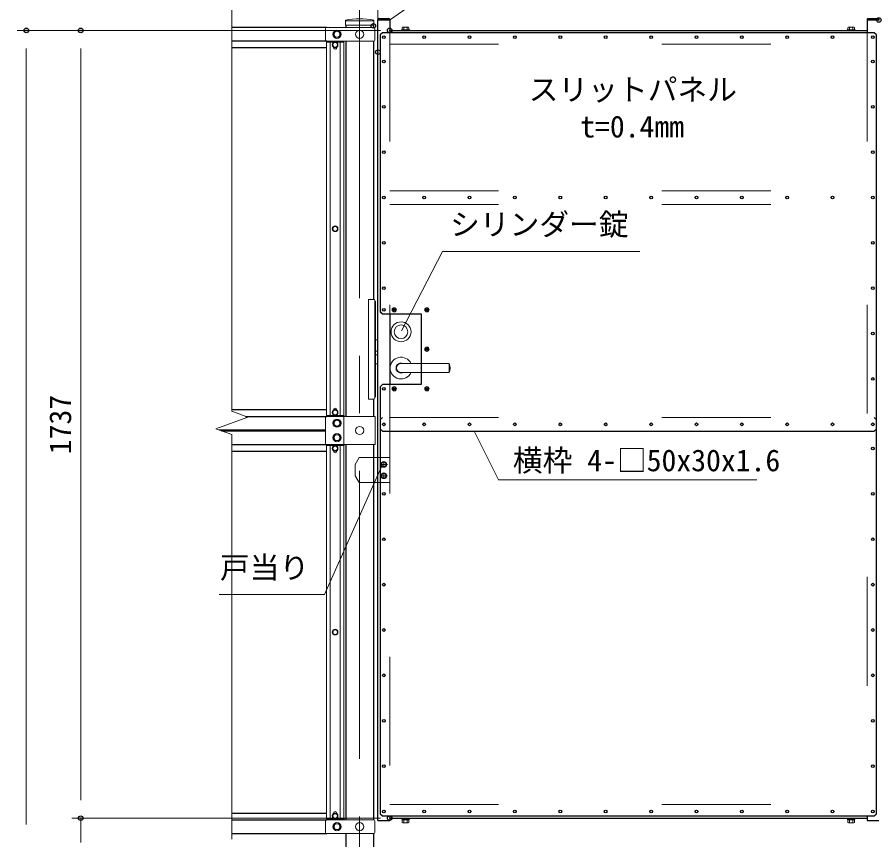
# Model space of a CAD drawing. Units: millimetres, scale not verified. Extents: x -4212 to 4211, y -3066 to 3070.
# Drawn here: x -1854 to 45, y -889 to 925 of the extents above; entities that cross this region are included whole.
import ezdxf
from ezdxf.enums import TextEntityAlignment as Align

# ---------------------------------------------------------------- set-up
doc = ezdxf.new("R2010")
doc.units = ezdxf.units.MM
doc.header["$LTSCALE"] = 20
doc.header["$PDMODE"] = 32
doc.header["$PDSIZE"] = 10
for name, pattern in [('DASHED', [7.5, 6, -1.5]), ('USER1', [50.8, 31.75, -6.35, 6.35, -6.35]), ('USER2', [30, 12, -18])]:
    doc.linetypes.add(name, pattern=pattern)
for name, color, linetype, lineweight in [('0-0_D-STR1', 1, 'Continuous', 25), ('0-1_D-STR3', 3, 'Continuous', 13), ('0-2_D-BMK', 2, 'USER1', 13), ('0-4_門扉枠', 1, 'USER2', 18), ('0-8_D-STR-DIM', 7, 'Continuous', 13), ('0-F_スリットパネル', 1, 'Continuous', 25)]:
    doc.layers.add(name, color=color, linetype=linetype, lineweight=lineweight)
doc.layers.add('0-C_Defpoints', color=8, linetype='Continuous')
doc.layers.add('0-D_D-STR-TXT', color=7, linetype='Continuous')
doc.styles.add('ＭＳ ゴシック', font='')
doc.styles.get('ＭＳ ゴシック').set_extended_font_data('MS Gothic')

msp = doc.modelspace()

# ---------------------------------------------------------------- linework, layer by layer
at = {"layer": '0-0_D-STR1'}
for p, q in [((-1058.37, 920.45), (-1058.37, 918.95)), ((-1058.37, 918.95), (-1032.87, 918.95)), ((-1056.87, 921.95), (-1034.37, 921.95)), ((-1032.87, 920.45), (-1032.87, 918.95)), ((-1032.62, 918.95), (-1032.62, 890.95)), ((19.38, 918.95), (19.38, 890.95)), ((19.63, 920.45), (19.63, 918.95)), ((19.63, 918.95), (45.13, 918.95)), ((21.13, 921.95), (43.63, 921.95)), ((45.13, 920.45), (45.13, 918.95)), ((-1171.52, 902.44), (-1380.83, 902.44)), ((-1129.12, 907.65), (-1129.12, 902.44)), ((-1068.62, 907.65), (-1068.62, 902.44)), ((-1032.62, 895.95), (19.38, 895.95)), ((-1171.52, 872.44), (-1380.83, 872.44)), ((-1171.87, 857.44), (-1380.83, 857.44)), ((-1149, 857.44), (-1156.74, 857.44)), ((-1133.87, 870.19), (-1133.87, 872.44)), ((-1129.12, 872.44), (-1129.12, 44.94)), ((-1068.62, 872.44), (-1068.62, 302.95)), ((-1032.62, 270.95), (-1032.62, 114.95)), ((-1068.62, 82.95), (-1068.62, 44.94)), ((-1380.83, 59.94), (-1171.87, 59.94)), ((-1156.74, 59.94), (-1149, 59.94)), ((-1350.19, 44.94), (-1171.73, 44.94)), ((-1133.87, 47.19), (-1133.87, 44.94)), ((-1408.72, 14.94), (-1173.87, 14.94)), ((-1403.22, 12.94), (-1173.87, 12.94)), ((-1380.83, -17.06), (-1171.87, -17.06)), ((-1133.87, -17.06), (-1133.87, -19.31)), ((-1129.12, -17.06), (-1129.12, -844.56)), ((-1380.83, -32.06), (-1171.87, -32.06)), ((-1149, -32.06), (-1156.74, -32.06)), ((-1380.83, -829.56), (-1171.87, -829.56)), ((-1156.74, -829.56), (-1149, -829.56)), ((-1380.83, -844.56), (-1171.52, -844.56)), ((-1133.87, -842.31), (-1133.87, -844.56)), ((-1058.62, -846.05), (-1032.62, -846.05)), ((-1032.62, -836.05), (-1032.62, -846.05)), ((-1032.62, -841.05), (19.38, -841.05)), ((-1380.83, -874.56), (-1171.52, -874.56)), ((-1129.12, -874.56), (-1129.12, -1194.56)), ((-1068.62, -874.56), (-1068.62, -1194.56))]:
    msp.add_line(p, q, dxfattribs=at)
for points in [[(-1058.62, -846.05), (-1058.62, -46.05), (-1058.62, 918.95)], [(-963.62, 141.45), (-963.62, 114.95), (-1048.62, 114.95), (-1053.62, 109.95), (-1053.62, -46.05), (-1053.62, -831.05), (-1048.62, -836.05), (35.38, -836.05), (40.38, -831.05), (40.38, 885.95), (35.38, 890.95), (-1048.62, 890.95), (-1053.62, 885.95), (-1053.62, 275.65), (-1048.62, 270.95), (-963.62, 270.95), (-963.62, 161.45)], [(-1068.62, -17.06), (-1068.62, -46.05), (-1068.62, -844.56)], [(19.38, -836.05), (19.38, -846.05), (45.38, -846.05)]]:
    msp.add_lwpolyline(points, dxfattribs=at)
for centre, start, end in [((-1056.87, 920.45), 90, 180), ((-1034.37, 920.45), 0, 90), ((21.13, 920.45), 90, 180), ((43.63, 920.45), 0, 90)]:
    msp.add_arc(centre, 1.5, start, end, dxfattribs=at)
at = {"layer": '0-1_D-STR3'}
for p, q in [((-1130.32, 907.65), (-1130.32, 918.52)), ((-1129.12, 917.44), (-1068.62, 917.44)), ((-1067.42, 907.65), (-1067.42, 918.52)), ((-1173.87, 900.44), (-1173.87, 874.44)), ((-1171.87, 902.44), (-1067.54, 902.44)), ((-1130.32, 907.65), (-1067.42, 907.65)), ((-1065.54, 900.44), (-1065.54, 874.44)), ((-1005.12, 901.97), (-1005.12, 897.55)), ((-990.12, 897.55), (-1005.12, 897.55)), ((-991.99, 903.05), (-1003.25, 903.05)), ((-1001.38, 901.97), (-1001.38, 897.55)), ((-993.86, 901.97), (-993.86, 897.55)), ((-990.12, 901.97), (-990.12, 897.55)), ((-23.12, 901.97), (-23.12, 897.55)), ((-8.12, 897.55), (-23.12, 897.55)), ((-9.99, 903.05), (-21.25, 903.05)), ((-19.38, 901.97), (-19.38, 897.55)), ((-11.86, 901.97), (-11.86, 897.55)), ((-8.12, 901.97), (-8.12, 897.55)), ((-1171.87, 872.44), (-1067.54, 872.44)), ((-1133.87, 870.19), (-1171.87, 870.19)), ((-1171.87, 870.19), (-1171.87, 47.19)), ((-1163.87, 870.19), (-1163.87, 47.19)), ((-1156.87, 858.44), (-1156.87, 859.14)), ((-1148.87, 859.14), (-1148.87, 858.44)), ((-1141.87, 870.19), (-1141.87, 47.19)), ((-1133.87, 870.19), (-1133.87, 47.19)), ((-1079.7, 302.95), (-1067.7, 302.95)), ((-1079.7, 82.95), (-1079.7, 302.95)), ((-1065.7, 84.95), (-1065.7, 300.95)), ((-1064.1, 297.95), (-1065.7, 297.95)), ((-1064.1, 87.95), (-1064.1, 297.95)), ((-1024.32, 281.65), (-1020.92, 278.25)), ((-1024.32, 278.25), (-1020.92, 281.65)), ((-952.32, 281.65), (-948.92, 278.25)), ((-952.32, 278.25), (-948.92, 281.65)), ((-1064.1, 213.95), (-1058.62, 213.95)), ((-952.32, 191.25), (-948.92, 194.65)), ((-952.32, 194.65), (-948.92, 191.25)), ((-1064.1, 188.95), (-1058.62, 188.95)), ((-1064.1, 180.45), (-1058.62, 180.45)), ((-1064.1, 160.45), (-1058.62, 160.45)), ((-1007.62, 141.45), (-901.8, 141.45)), ((-1024.32, 107.65), (-1020.92, 104.25)), ((-1024.32, 104.25), (-1020.92, 107.65)), ((-952.32, 104.25), (-948.92, 107.65)), ((-952.32, 107.65), (-948.92, 104.25)), ((-1079.7, 82.95), (-1067.7, 82.95)), ((-1064.1, 87.95), (-1065.7, 87.95)), ((-1156.87, 58.94), (-1156.87, 58.24)), ((-1148.87, 58.24), (-1148.87, 58.94)), ((-1173.87, 42.94), (-1173.87, -15.06)), ((-1133.87, 47.19), (-1171.87, 47.19)), ((-1064.92, 44.94), (-1171.87, 44.94)), ((-1133.87, -17.06), (-1133.87, 44.94)), ((-1064.92, -17.06), (-1064.92, 44.94)), ((-1064.92, -17.06), (-1171.87, -17.06)), ((-1133.87, -19.31), (-1171.87, -19.31)), ((-1171.87, -19.31), (-1171.87, -842.31)), ((-1163.87, -19.31), (-1163.87, -842.31)), ((-1156.87, -31.06), (-1156.87, -30.36)), ((-1148.87, -30.36), (-1148.87, -31.06)), ((-1141.87, -19.31), (-1141.87, -842.31)), ((-1133.87, -19.31), (-1133.87, -842.31)), ((-1058.62, -46.05), (-1068.62, -46.05)), ((-1068.62, -101.05), (-1058.62, -101.05)), ((-1156.87, -830.56), (-1156.87, -831.26)), ((-1148.87, -831.26), (-1148.87, -830.56)), ((-1173.87, -846.56), (-1173.87, -872.56)), ((-1133.87, -842.31), (-1171.87, -842.31)), ((-1171.87, -844.56), (-1067.54, -844.56)), ((-1065.54, -846.56), (-1065.54, -872.56)), ((-1005.12, -844.65), (-990.12, -844.65)), ((-1005.12, -844.65), (-1005.12, -850.45)), ((-1003.4, -851.15), (-991.85, -851.15)), ((-1001.37, -844.65), (-1001.37, -850.45)), ((-993.87, -844.65), (-993.87, -850.45)), ((-990.12, -844.65), (-990.12, -850.45)), ((-23.12, -844.65), (-8.12, -844.65)), ((-23.12, -844.65), (-23.12, -850.45)), ((-21.4, -851.15), (-9.85, -851.15)), ((-19.37, -844.65), (-19.37, -850.45)), ((-11.87, -844.65), (-11.87, -850.45)), ((-8.12, -844.65), (-8.12, -850.45)), ((-1171.87, -874.56), (-1067.54, -874.56))]:
    msp.add_line(p, q, dxfattribs=at)
at = {"layer": '0-1_D-STR3', "linetype": 'DASHED'}
for p, q in [((-1108.87, -61.05), (-1100.18, -46.05)), ((-1068.62, -46.05), (-1100.18, -46.05)), ((-1108.87, -61.05), (-1108.87, -86.05)), ((-1108.87, -86.05), (-1100.16, -101.05)), ((-1068.62, -101.05), (-1100.18, -101.05)), ((-1032.62, -101.05), (-1058.62, -101.05))]:
    msp.add_line(p, q, dxfattribs=at)
at = {"layer": '0-1_D-STR3'}
for points in [[(-1156.37, 887.44), (-1152.63, 893.94), (-1145.11, 893.94), (-1141.37, 887.44), (-1145.11, 880.94), (-1152.63, 880.94)], [(-1006.62, 897.55), (-1006.62, 895.95), (-988.62, 895.95), (-988.62, 897.55)], [(-24.62, 897.55), (-24.62, 895.95), (-6.62, 895.95), (-6.62, 897.55)], [(-1147.1, 863.94), (-1149.98, 868.94), (-1155.76, 868.94), (-1158.64, 863.94), (-1155.76, 858.94), (-1149.98, 858.94)], [(-1147.1, 458.69), (-1149.98, 463.69), (-1155.76, 463.69), (-1158.64, 458.69), (-1155.76, 453.69), (-1149.98, 453.69)], [(-1147.1, 53.44), (-1149.98, 58.44), (-1155.76, 58.44), (-1158.64, 53.44), (-1155.76, 48.44), (-1149.98, 48.44)], [(-1141.37, 29.94), (-1145.11, 36.44), (-1152.63, 36.44), (-1156.37, 29.94), (-1152.63, 23.44), (-1145.11, 23.44)], [(-1141.37, -2.06), (-1145.11, 4.44), (-1152.63, 4.44), (-1156.37, -2.06), (-1152.63, -8.56), (-1145.11, -8.56)], [(-1147.1, -25.56), (-1149.98, -20.56), (-1155.76, -20.56), (-1158.64, -25.56), (-1155.76, -30.56), (-1149.98, -30.56)], [(-1045.63, -66.8), (-1040.63, -63.94), (-1040.63, -58.17), (-1045.63, -55.3), (-1050.63, -58.17), (-1050.63, -63.94)], [(-1045.63, -91.8), (-1040.63, -88.94), (-1040.63, -83.17), (-1045.63, -80.3), (-1050.63, -83.17), (-1050.63, -88.94)], [(-1147.1, -430.81), (-1149.98, -425.81), (-1155.76, -425.81), (-1158.64, -430.81), (-1155.76, -435.81), (-1149.98, -435.81)], [(-1147.1, -836.06), (-1149.98, -831.06), (-1155.76, -831.06), (-1158.64, -836.06), (-1155.76, -841.06), (-1149.98, -841.06)], [(-1156.37, -859.56), (-1152.63, -853.06), (-1145.11, -853.06), (-1141.37, -859.56), (-1145.11, -866.06), (-1152.63, -866.06)], [(-1006.62, -841.05), (-1006.62, -842.65), (-988.62, -842.65), (-988.62, -841.05)], [(-989.92, -844.65), (-989.92, -842.65), (-1005.32, -842.65), (-1005.32, -844.65)], [(-24.62, -841.05), (-24.62, -842.65), (-6.62, -842.65), (-6.62, -841.05)], [(-7.92, -844.65), (-7.92, -842.65), (-23.32, -842.65), (-23.32, -844.65)]]:
    msp.add_lwpolyline(points, close=True, dxfattribs=at)
msp.add_lwpolyline([(-1007.62, 161.45), (-901.8, 161.45), (-901.8, 141.45)], dxfattribs=at)
at = {"layer": '0-1_D-STR3', "linetype": 'DASHED'}
msp.add_lwpolyline([(-1032.62, -101.05), (-1032.62, -46.05), (-1058.62, -46.05)], dxfattribs=at)
at = {"layer": '0-1_D-STR3'}
for centre, radius in [((-1148.87, 887.44), 9), ((-1148.87, 887.44), 6.5), ((-1098.87, 887.44), 9), ((-1152.87, 863.94), 6.25), ((-1152.87, 863.94), 5), ((-1152.87, 458.69), 6.25), ((-1152.87, 458.69), 5), ((-1022.62, 279.95), 4.7), ((-950.62, 279.95), 4.7), ((-1007.62, 231.45), 22), ((-1007.62, 231.45), 15), ((-950.62, 192.95), 4.7), ((-1022.62, 105.95), 4.7), ((-950.62, 105.95), 4.7), ((-1152.87, 53.44), 6.25), ((-1152.87, 53.44), 5), ((-1148.87, 29.94), 9), ((-1148.87, 29.94), 6.5), ((-1098.87, 13.94), 9), ((-1148.87, -2.06), 9), ((-1148.87, -2.06), 6.5), ((-1152.87, -25.56), 6.25), ((-1152.87, -25.56), 5), ((-1045.62, -61.05), 6.25), ((-1045.62, -61.05), 4.99), ((-1045.62, -86.05), 6.25), ((-1045.62, -86.05), 4.99), ((-1152.87, -430.81), 6.25), ((-1152.87, -430.81), 5), ((-1152.87, -836.06), 6.25), ((-1152.87, -836.06), 5), ((-1148.87, -859.56), 9), ((-1148.87, -859.56), 6.5), ((-1098.87, -859.56), 9)]:
    msp.add_circle(centre, radius, dxfattribs=at)
for centre, radius, start, end in [((-1098.87, 761.65), 160, 78.66399, 101.33601), ((-1171.87, 900.44), 2, 90, 180), ((-1067.54, 900.44), 2, 0, 90), ((-1003.25, 900.89), 2.16, 30, 150), ((-997.62, 895.97), 7.08, 57.93138, 122.06862), ((-991.99, 900.89), 2.16, 30, 150), ((-21.25, 900.89), 2.16, 30, 150), ((-15.62, 895.97), 7.08, 57.93138, 122.06862), ((-9.99, 900.89), 2.16, 30, 150), ((-1171.87, 874.44), 2, 180, 270), ((-1067.54, 874.44), 2, 270, 0), ((-1152.87, 858.44), 4, 180, 0), ((-1067.7, 300.95), 2, 0, 90), ((-1007.62, 151.45), 24, 24.62432, 335.37568), ((-1007.62, 151.45), 11, 65.38002, 294.61998), ((-1007.62, 151.45), 10, 90, 270), ((-919.12, 151.45), 20, 330, 30), ((-1067.7, 84.95), 2, 270, 0), ((-1152.87, 58.94), 4, 0, 180), ((-1171.87, 42.94), 2, 90, 180), ((-1171.87, -15.06), 2, 180, 270), ((-1152.87, -31.06), 4, 180, 0), ((-1152.87, -830.56), 4, 0, 180), ((-1171.87, -846.56), 2, 90, 180), ((-1067.54, -846.56), 2, 0, 90), ((-1003.25, -848.31), 2.85, 228.83491, 311.16509), ((-997.62, -840.76), 10.39, 248.85295, 291.14705), ((-992, -848.31), 2.85, 228.86505, 311.13495), ((-21.24, -848.31), 2.85, 228.83491, 311.16509), ((-15.62, -840.76), 10.39, 248.85295, 291.14705), ((-9.99, -848.31), 2.85, 228.86505, 311.13495), ((-1171.87, -872.56), 2, 180, 270), ((-1067.54, -872.56), 2, 270, 0)]:
    msp.add_arc(centre, radius, start, end, dxfattribs=at)
at = {"layer": '0-2_D-BMK'}
for p, q in [((-1098.87, 940.68), (-1098.87, -1216.25)), ((-1045.62, -56.05), (-1045.62, -66.05)), ((-1037.77, -61.05), (-1053.47, -61.05)), ((-1037.77, -86.05), (-1053.47, -86.05)), ((-1045.62, -81.05), (-1045.62, -91.05))]:
    msp.add_line(p, q, dxfattribs=at)
at = {"layer": '0-4_門扉枠'}
for p, q in [((-1032.62, 890.95), (-1032.62, 270.95)), ((19.38, 890.95), (19.38, -836.05)), ((-1032.62, 865.95), (19.38, 865.95)), ((-1032.62, 542.45), (19.38, 542.45)), ((-1032.62, 512.45), (19.38, 512.45)), ((-1032.62, 114.95), (-1032.62, -836.05)), ((-1032.62, 42.45), (19.38, 42.45)), ((-1032.62, 12.45), (19.38, 12.45)), ((-1032.62, -811.05), (19.38, -811.05))]:
    msp.add_line(p, q, dxfattribs=at)
at = {"layer": '0-4_門扉枠', "color": 6}
msp.add_line((-1032.62, 42.45), (19.38, 42.45), dxfattribs=at)
at = {"layer": '0-8_D-STR-DIM'}
for p, q in [((-1058.62, 868.12), (-1058.62, 1183.12)), ((-1058.62, 868.12), (-1058.62, 1183.12)), ((-1380.83, 56.09), (-1380.83, 968.44)), ((-1052.62, 895.95), (-1853.56, 895.95)), ((-1052.62, 895.95), (-1733.56, 895.95)), ((-1833.56, -854.56), (-1833.56, 855.95)), ((-1713.56, -801.05), (-1713.56, 855.95)), ((-1416.07, 17.61), (-1345.59, 43.26)), ((-1345.59, 43.26), (-1380.83, 56.09)), ((-1380.83, 4.79), (-1416.07, 17.61)), ((-1380.83, -887.56), (-1380.83, 4.79)), ((-1713.56, -801.05), (-1713.56, -761.05)), ((-1052.62, -841.05), (-1733.56, -841.05)), ((-1052.62, -841.05), (-1733.56, -841.05)), ((-1713.56, -894.56), (-1713.56, -841.05))]:
    msp.add_line(p, q, dxfattribs=at)
for points in [[(-283.94, 1021.69), (-886.15, 1021.69), (-1030.65, 920.13)], [(-481.52, 408.18), (-915.94, 408.18), (-1006.7, 233.22)], [(-223.55, -95.24), (-792.75, -95.24), (-846.28, 12.52)], [(-1408.21, -347.63), (-1176.58, -347.63), (-1048.68, -60.92)]]:
    msp.add_lwpolyline(points, dxfattribs=at)
at = {"layer": '0-C_Defpoints'}
for p in [(45.38, 918.95), (-1833.56, 895.95), (-1713.56, 895.95), (-1068.62, 906.12), (-1032.62, 895.95), (-1058.62, 848.12), (-1713.56, -841.05), (-1032.62, -841.05)]:
    msp.add_point(p, dxfattribs=at)
at = {"layer": '0-F_スリットパネル', "color": 6}
msp.add_lwpolyline([(40.38, 17.45), (40.38, 885.95), (35.38, 890.95), (-1048.62, 890.95), (-1053.62, 885.95), (-1053.62, 275.95), (-1048.62, 270.95), (-963.62, 270.95), (-963.62, 114.95), (-1048.62, 114.95), (-1053.62, 109.95), (-1053.62, 17.45), (-1048.62, 12.45), (35.38, 12.45)], close=True, dxfattribs=at)
msp.add_lwpolyline([(-1048.62, 42.45), (-1053.62, 37.45), (-1053.62, -831.05), (-1048.62, -836.05), (35.38, -836.05), (40.38, -831.05), (40.38, 37.45), (35.38, 42.45)], dxfattribs=at)
for centre, radius in [((-1045.62, 880.95), 3), ((-956.62, 880.95), 3), ((-56.62, 880.95), 3), ((32.38, 880.95), 3), ((32.38, 727.45), 3), ((-956.62, 527.45), 3), ((-56.62, 527.45), 3), ((32.38, 527.45), 3), ((32.38, 327.45), 3), ((-1045.61, 279.95), 3), ((-1022.61, 279.95), 3), ((-950.61, 279.95), 3), ((-950.61, 192.95), 3), ((32.38, 127.45), 3), ((-1045.62, 105.95), 3), ((-1022.61, 105.95), 3), ((-950.61, 105.95), 3), ((-1045.62, 27.45), 3), ((-1045.62, 27.45), 3), ((-956.62, 27.45), 3), ((-56.62, 27.45), 3), ((32.38, 27.45), 3), ((32.38, 27.45), 3), ((-1045.62, -61.05), 5.5), ((-1045.62, -86.05), 5.5), ((-1045.62, -826.05), 3), ((32.37, -826.05), 3)]:
    msp.add_circle(centre, radius, dxfattribs=at)
at = {"layer": '0-F_スリットパネル'}
for centre in [(-956.62, 880.95), (-856.62, 880.95), (-756.62, 880.95), (-656.62, 880.95), (-556.62, 880.95), (-456.62, 880.95), (-356.62, 880.95), (-256.62, 880.95), (-156.62, 880.95), (-56.62, 880.95), (-1045.62, 827.45), (32.38, 827.45), (-1045.62, 727.45), (-1045.62, 627.45), (32.38, 627.45), (-1045.62, 527.45), (-956.62, 527.45), (-856.62, 527.45), (-756.62, 527.45), (-656.62, 527.45), (-556.62, 527.45), (-456.62, 527.45), (-356.62, 527.45), (-256.62, 527.45), (-156.62, 527.45), (-56.62, 527.45), (-1045.62, 427.45), (32.38, 427.45), (-1045.61, 327.45), (32.38, 227.45), (-956.62, 27.45), (-956.62, 27.45), (-856.62, 27.45), (-856.62, 27.45), (-756.62, 27.45), (-756.62, 27.45), (-656.62, 27.45), (-656.62, 27.45), (-556.62, 27.45), (-556.62, 27.45), (-456.62, 27.45), (-456.62, 27.45), (-356.62, 27.45), (-356.62, 27.45), (-256.62, 27.45), (-256.62, 27.45), (-156.62, 27.45), (-156.62, 27.45), (-56.62, 27.45), (-56.62, 27.45), (32.37, -26.05), (-1045.62, -126.05), (32.37, -126.05), (-1045.62, -226.05), (32.37, -226.05), (-1045.62, -326.05), (32.37, -326.05), (-1045.62, -426.05), (32.37, -426.05), (-1045.62, -526.05), (32.37, -526.05), (-1045.62, -626.05), (32.37, -626.05), (-1045.62, -726.05), (32.37, -726.05), (-956.61, -826.05), (-856.61, -826.05), (-756.61, -826.05), (-656.61, -826.05), (-556.61, -826.05), (-456.61, -826.05), (-356.61, -826.05), (-256.61, -826.05), (-156.61, -826.05), (-56.61, -826.05)]:
    msp.add_circle(centre, 3, dxfattribs=at)

# ---------------------------------------------------------------- texts
at = {"layer": '0-8_D-STR-DIM', "style": 'ＭＳ ゴシック'}
msp.add_text('1737', height=48.09, rotation=90, dxfattribs=at).set_placement((-1720.31, -38.55), align=Align.BOTTOM_LEFT)
at = {"layer": '0-D_D-STR-TXT', "style": 'ＭＳ ゴシック'}
for s, p in [('スリットパネル', (-726.47, 727.16)), ('t=0.4mm', (-612.77, 645.51)), ('シリンダー錠', (-899.68, 429.87)), ('横枠 4-□50x30x1.6', (-761.19, -90.47)), ('戸当り', (-1406.79, -326.74))]:
    msp.add_text(s, height=48.09, dxfattribs=at).set_placement(p, align=Align.BOTTOM_LEFT)

doc.saveas('drawing.dxf')
